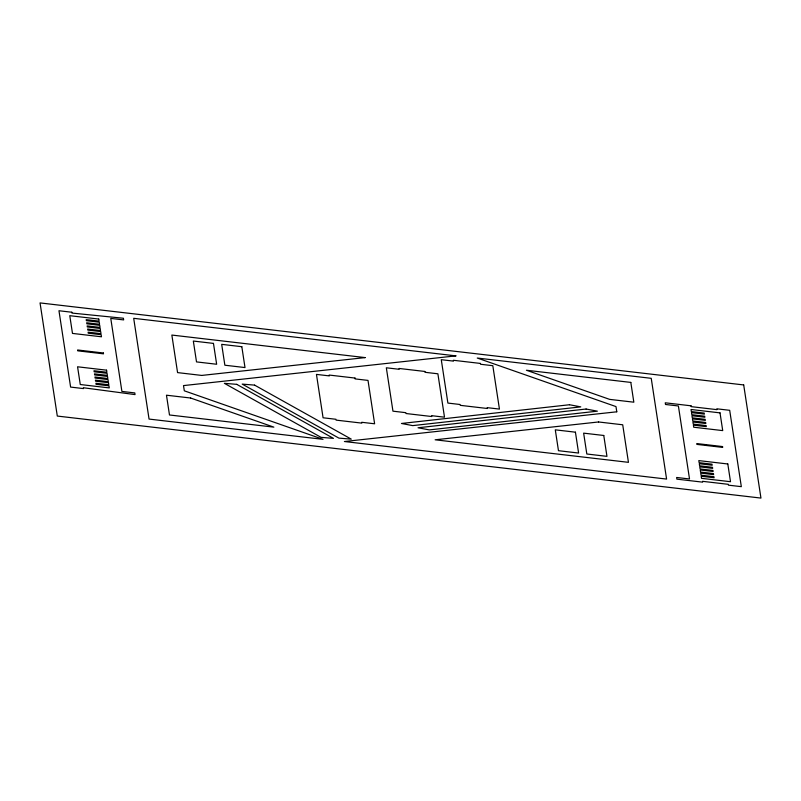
<?xml version="1.0" encoding="UTF-8"?>
<svg xmlns="http://www.w3.org/2000/svg" width="801" height="801" viewBox="0 0 801 801"><rect width="100%" height="100%" fill="white"/><g stroke="black" fill="none" stroke-linecap="round" stroke-linejoin="round"><path stroke-width="1.2" d="M569.481 404.735L401.451 423.479L412.735 425.611L580.765 406.878L569.481 404.735M586.082 409.031L418.052 427.774L429.336 429.907L597.366 411.173L586.082 409.031M365.156 357.596L201.742 375.429L177.572 372.605L171.855 335.058L365.156 357.596M455.879 355.874L183.509 385.591L184.31 390.808L323.033 439.349L149.056 419.073L133.697 318.317L455.879 355.874M616.78 411.804L344.41 441.521L666.592 479.078L651.233 378.322L477.256 358.037L615.989 406.588L616.78 411.804M598.557 421.967L435.133 439.799L628.445 462.337L622.717 424.79L598.557 421.967M254.588 385.121L242.202 384.1L338.903 438.117L351.279 439.138L254.588 385.121M236.756 384.35L224.37 383.329L321.061 437.356L333.446 438.367L236.756 384.35M743.698 384.941L40.05 302.918L57.302 416.059L760.95 498.082L743.698 384.941M71.85 312.24L58.964 310.738L70.608 387.083L83.494 388.585L83.364 387.744L135.039 394.593L134.788 392.921L121.902 391.419L110.768 318.408L123.654 319.909L123.404 318.247L71.98 313.071L71.85 312.24M480.45 363.434L453.386 360.28L453.516 361.111L441.271 359.689L447.889 403.073L460.124 404.505L460.255 405.336L487.318 408.49L487.188 407.659L499.434 409.081L492.815 365.697L480.58 364.265L480.45 363.434M98.773 319.058L69.777 315.684L72.48 333.416L101.477 336.79L101.156 334.708L88.27 333.206L88.11 332.165L100.996 333.667L100.686 331.574L87.8 330.072L87.639 329.031L100.526 330.533L100.205 328.45L87.319 326.948L87.159 325.907L100.045 327.409L99.724 325.316L86.838 323.814L86.678 322.773L99.574 324.275L99.254 322.192L86.368 320.69L86.208 319.649L99.094 321.151L98.773 319.058M630.818 382.417L526.427 370.242L609.661 399.379L633.831 402.192L630.818 382.417M213.466 343.399L193.331 341.046L196.515 361.902L216.65 364.255L213.466 343.399M241.822 346.703L221.687 344.35L224.861 365.216L245.006 367.559L241.822 346.703M424.87 371.464L399.098 368.46L399.218 369.291L386.332 367.789L392.951 411.173L405.837 412.675L405.967 413.516L431.739 416.52L431.609 415.679L444.495 417.181L437.887 373.797L425.001 372.295L424.87 371.464M691.023 405.807L665.251 402.803L665.501 404.475L678.397 405.977L689.521 478.978L676.635 477.476L676.895 479.148L702.667 482.152L702.537 481.321L728.309 484.325L728.439 485.156L741.325 486.658L729.691 410.312L716.805 408.81L716.925 409.641L691.153 406.638L691.023 405.807M720.019 412.875L691.023 409.491L691.343 411.584L704.229 413.086L704.389 414.127L691.503 412.625L691.814 414.708L704.7 416.21L704.86 417.251L691.974 415.749L692.294 417.842L705.18 419.344L705.341 420.385L692.454 418.883L692.775 420.966L705.661 422.467L705.821 423.509L692.925 422.007L693.245 424.099L706.132 425.601L706.292 426.643L693.406 425.141L693.726 427.223L722.722 430.608L720.019 412.875M354.993 378.062L329.211 375.058L329.341 375.899L316.455 374.397L323.073 417.782L335.959 419.283L336.09 420.114L361.862 423.118L361.732 422.287L374.618 423.789L368.009 380.405L355.113 378.903L354.993 378.062M103.379 353.001L77.607 349.987L77.737 350.828L103.509 353.832L103.379 353.001M106.563 370.172L77.567 366.788L80.27 384.52L109.266 387.904L108.956 385.812L96.06 384.31L95.91 383.268L108.796 384.77L108.475 382.688L95.589 381.186L95.429 380.145L108.315 381.646L107.995 379.554L95.109 378.052L94.949 377.011L107.835 378.513L107.524 376.43L94.638 374.928L94.478 373.877L107.364 375.389L107.044 373.296L94.158 371.794L93.997 370.753L106.883 372.255L106.563 370.172M722.552 446.568L696.78 443.564L696.91 444.395L722.682 447.399L722.552 446.568M575.428 432.18L555.293 429.837L558.467 450.693L578.602 453.046L575.428 432.18M603.774 435.484L583.639 433.141L586.823 453.997L606.958 456.35L603.774 435.484M190.628 398.017L166.468 395.203L169.482 414.978L273.862 427.143L190.628 398.017M727.809 463.979L698.812 460.605L699.133 462.688L712.019 464.19L712.179 465.231L699.293 463.729L699.613 465.812L712.5 467.313L712.66 468.365L699.764 466.863L700.084 468.945L712.97 470.447L713.13 471.489L700.244 469.987L700.565 472.069L713.451 473.571L713.611 474.623L700.725 473.121L701.045 475.203L713.931 476.705L714.091 477.746L701.195 476.245L701.516 478.327L730.512 481.711L727.809 463.979"/></g></svg>
